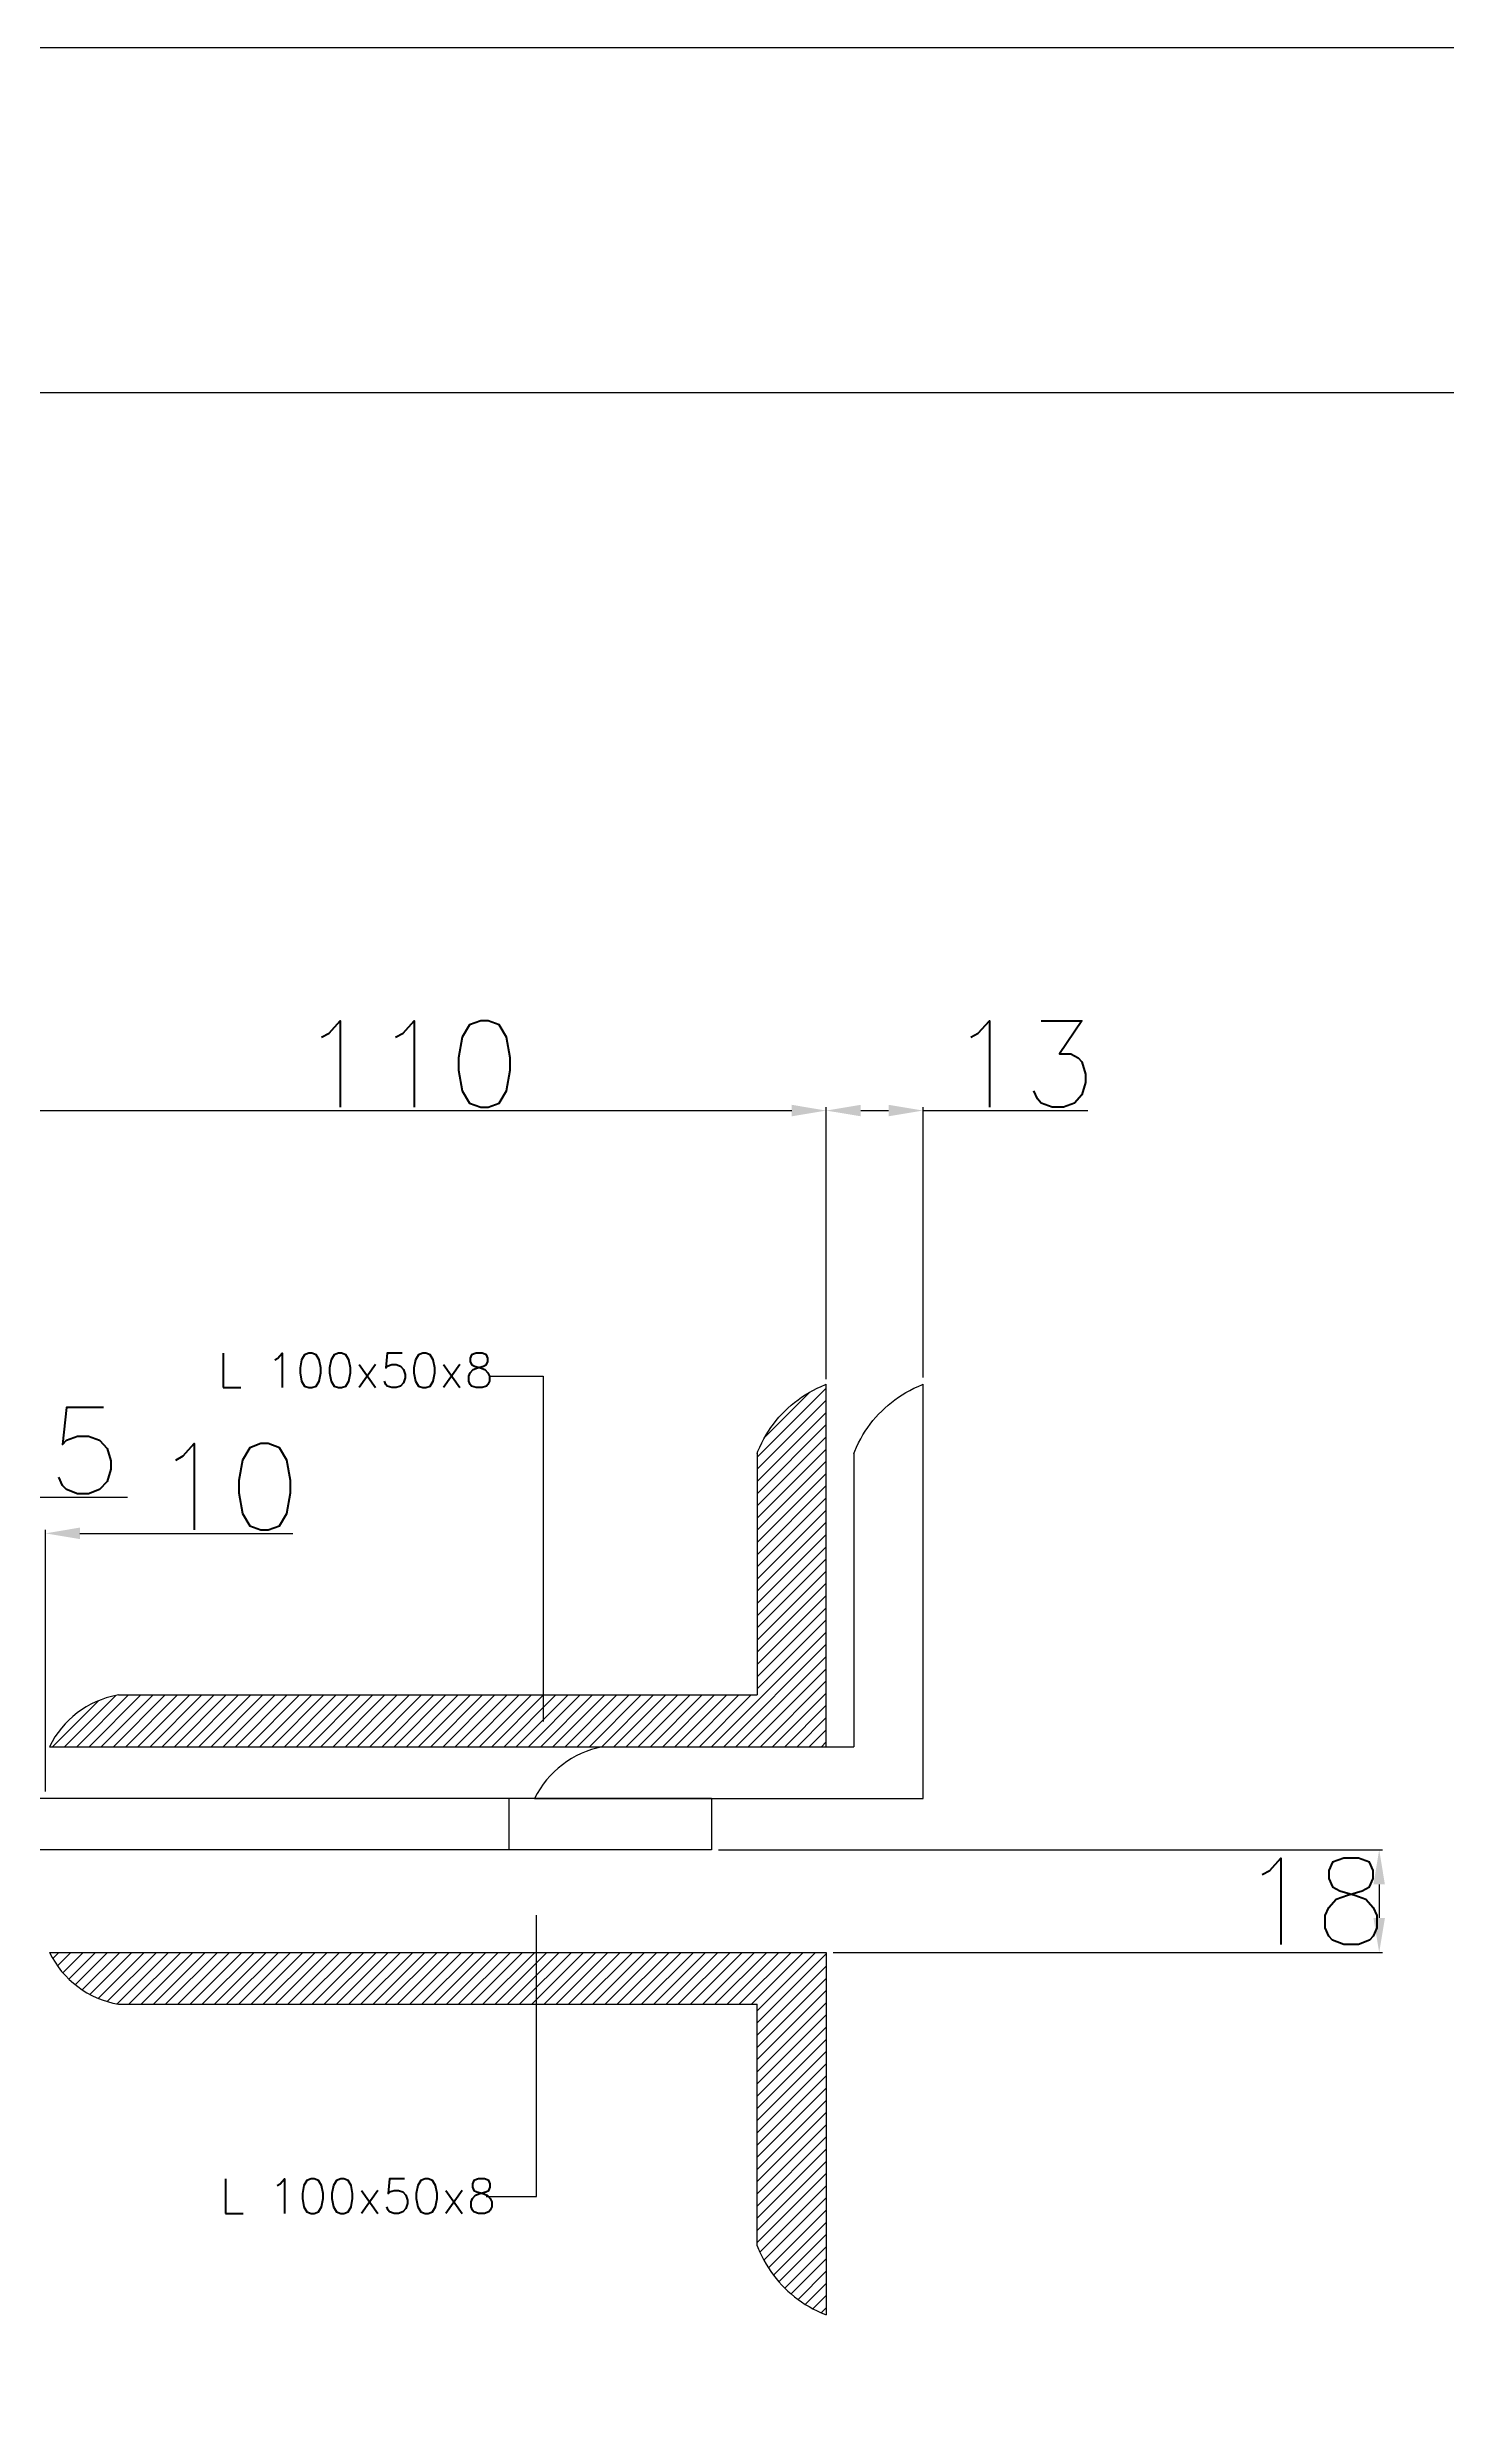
# Model space of a CAD drawing. Header units: metres. Extents: x 444 to 3227, y -3167 to -392.
# Drawn here: x 1203.1 to 1243.7, y -1892.2 to -1823.5 of the extents above; entities that cross this region are included whole.
import ezdxf

# ---------------------------------------------------------------- set-up
doc = ezdxf.new("R2010")
doc.units = ezdxf.units.M
doc.layers.get('DEFPOINTS').update_dxf_attribs({"linetype": 'CONTINUOUS'})
for name, color, linetype in [('BANGUNAN', 7, 'CONTINUOUS'), ('DIMENSI', 7, 'CONTINUOUS'), ('KOP', 7, 'CONTINUOUS'), ('TEX', 7, 'CONTINUOUS')]:
    doc.layers.add(name, color=color, linetype=linetype)
doc.styles.get("Standard").update_dxf_attribs({"font": 'Simplex.shx', "height": 2.5})
doc.dimstyles.new('Skala 50', dxfattribs={"dimtxt": 0.2, "dimasz": 1, "dimexe": 0.1, "dimexo": 0.2, "dimgap": 0.1, "dimtad": 3, "dimtih": 1, "dimtoh": 1, "dimlfac": 0.5, "dimzin": 0, "dimdsep": 46, "dimtxsty": 'Standard', "dimcen": 0.05, "dimclrd": 8, "dimclre": 8, "dimclrt": 10, "dimadec": 0, "dimazin": 0, "dimtfac": 1, "dimtofl": 0, "dimtmove": 0, "dimatfit": 3, "dimfxl": 1, "dimtolj": 1, "dimtzin": 0, "dimarcsym": 0})

# ---------------------------------------------------------------- blocks, each defined once
blk = doc.blocks.new('*D416')
at = {"layer": 'DEFPOINTS', "color": 0}
for p in [(1225.696, -1854.323), (1225.696, -1862.253), (1201.609, -1875.747)]:
    blk.add_point(p, dxfattribs=at)
at = {"layer": 'DIMENSI', "color": 8, "lineweight": -2}
for p, q in [((1201.609, -1875.547), (1201.609, -1854.223)), ((1225.696, -1862.053), (1225.696, -1854.223)), ((1202.609, -1854.323), (1224.696, -1854.323))]:
    blk.add_line(p, q, dxfattribs=at)
at = {"layer": 'DIMENSI', "color": 8}
for points in [[(1202.609, -1854.156), (1202.609, -1854.489), (1201.609, -1854.323)], [(1224.696, -1854.156), (1224.696, -1854.489), (1225.696, -1854.323)]]:
    blk.add_solid(points, dxfattribs=at)
at = {"layer": 'DIMENSI', "color": 10, "insert": (1213.652, -1852.973), "char_height": 2.5, "attachment_point": 5}
blk.add_mtext('\\A1;110', dxfattribs=at)
blk = doc.blocks.new('*D417')
at = {"layer": 'DEFPOINTS', "color": 0}
for p in [(1228.5, -1854.323), (1225.696, -1862.31), (1228.5, -1862.253)]:
    blk.add_point(p, dxfattribs=at)
at = {"layer": 'DIMENSI', "color": 8, "lineweight": -2}
for p, q in [((1225.696, -1862.11), (1225.696, -1854.223)), ((1228.5, -1862.053), (1228.5, -1854.223)), ((1226.696, -1854.323), (1227.5, -1854.323)), ((1228.5, -1854.323), (1233.272, -1854.323))]:
    blk.add_line(p, q, dxfattribs=at)
at = {"layer": 'DIMENSI', "color": 8}
for points in [[(1226.696, -1854.156), (1226.696, -1854.489), (1225.696, -1854.323)], [(1227.5, -1854.156), (1227.5, -1854.489), (1228.5, -1854.323)]]:
    blk.add_solid(points, dxfattribs=at)
at = {"layer": 'DIMENSI', "color": 10, "insert": (1231.386, -1852.973), "char_height": 2.5, "attachment_point": 5}
blk.add_mtext('\\A1;13', dxfattribs=at)
blk = doc.blocks.new('*D418')
at = {"layer": 'DEFPOINTS', "color": 0}
for p in [(1222.373, -1875.747), (1225.696, -1878.719), (1241.713, -1878.719)]:
    blk.add_point(p, dxfattribs=at)
at = {"layer": 'DIMENSI', "color": 8, "lineweight": -2}
for p, q in [((1222.573, -1875.747), (1241.813, -1875.747)), ((1241.713, -1876.747), (1241.713, -1877.719)), ((1225.896, -1878.719), (1241.813, -1878.719))]:
    blk.add_line(p, q, dxfattribs=at)
at = {"layer": 'DIMENSI', "color": 8}
for points in [[(1241.546, -1876.747), (1241.879, -1876.747), (1241.713, -1875.747)], [(1241.546, -1877.719), (1241.879, -1877.719), (1241.713, -1878.719)]]:
    blk.add_solid(points, dxfattribs=at)
at = {"layer": 'DIMENSI', "color": 10, "insert": (1239.827, -1877.233), "char_height": 2.5, "attachment_point": 5}
blk.add_mtext('\\A1;18', dxfattribs=at)
blk = doc.blocks.new('*D419')
at = {"layer": 'DEFPOINTS', "color": 0}
for p in [(1196.634, -1865.525), (1190.34, -1874.255), (1196.634, -1878.719)]:
    blk.add_point(p, dxfattribs=at)
at = {"layer": 'DIMENSI', "color": 8, "lineweight": -2}
for p, q in [((1190.34, -1874.055), (1190.34, -1865.425)), ((1191.34, -1865.525), (1195.634, -1865.525)), ((1196.634, -1878.519), (1196.634, -1865.425)), ((1196.634, -1865.525), (1205.453, -1865.525))]:
    blk.add_line(p, q, dxfattribs=at)
at = {"layer": 'DIMENSI', "color": 8}
for points in [[(1191.34, -1865.358), (1191.34, -1865.691), (1190.34, -1865.525)], [(1195.634, -1865.358), (1195.634, -1865.691), (1196.634, -1865.525)]]:
    blk.add_solid(points, dxfattribs=at)
at = {"layer": 'DIMENSI', "color": 10, "insert": (1201.543, -1864.175), "char_height": 2.5, "attachment_point": 5}
blk.add_mtext('\\A1;37.5', dxfattribs=at)
blk = doc.blocks.new('*D420')
at = {"layer": 'DEFPOINTS', "color": 0}
for p in [(1201.609, -1866.574), (1201.609, -1874.255), (1203.079, -1874.255)]:
    blk.add_point(p, dxfattribs=at)
at = {"layer": 'DIMENSI', "color": 8, "lineweight": -2}
for p, q in [((1200.609, -1866.574), (1199.609, -1866.574)), ((1201.609, -1874.055), (1201.609, -1866.474)), ((1203.079, -1874.055), (1203.079, -1866.474)), ((1204.079, -1866.574), (1210.243, -1866.574))]:
    blk.add_line(p, q, dxfattribs=at)
at = {"layer": 'DIMENSI', "color": 8}
for points in [[(1200.609, -1866.407), (1200.609, -1866.741), (1201.609, -1866.574)], [(1204.079, -1866.407), (1204.079, -1866.741), (1203.079, -1866.574)]]:
    blk.add_solid(points, dxfattribs=at)
at = {"layer": 'DIMENSI', "color": 10, "insert": (1208.357, -1865.224), "char_height": 2.5, "attachment_point": 5}
blk.add_mtext('\\A1;10', dxfattribs=at)

msp = doc.modelspace()

# ---------------------------------------------------------------- hatches: boundary and pattern name
at = {"layer": 'BANGUNAN'}
h = msp.add_hatch(dxfattribs=at)
h.set_pattern_fill('ANSI31', color=1, scale=2, style=0)
h.set_pattern_definition([(45, (663.18418, -2360.1749), (-0.176776695, 0.176776695), [])])
h.paths.add_polyline_path([(1225.69574, -1872.7555), (1225.69574, -1868.0055), (1223.69574, -1868.0055), (1223.69574, -1871.2555), (1205.19574, -1871.2555, 0.24035639), (1203.19574, -1872.7555)])
h.paths.add_polyline_path([(1223.69574, -1867.2555), (1223.69574, -1868.0055), (1225.69574, -1868.0055), (1225.69574, -1867.2555)])
h.paths.add_polyline_path([(1223.69574, -1866.5055), (1223.69574, -1867.2555), (1225.69574, -1867.2555), (1225.69574, -1866.5055)])
h.paths.add_polyline_path([(1225.69574, -1866.5055), (1225.69574, -1862.2555, 0.21225923), (1223.69574, -1864.2555), (1223.69574, -1866.5055)])
h = msp.add_hatch(dxfattribs=at)
h.set_pattern_fill('ANSI31', color=1, scale=2, style=0)
h.set_pattern_definition([(45, (663.18418, -2363.13824), (-0.176776695, 0.176776695), [])])
h.paths.add_polyline_path([(1203.19574, -1878.71883, 0.24035639), (1205.19574, -1880.21883), (1223.69574, -1880.21883), (1223.69574, -1883.46883), (1225.69574, -1883.46883), (1225.69574, -1878.71883)])
h.paths.add_polyline_path([(1225.69574, -1884.21883), (1225.69574, -1883.46883), (1223.69574, -1883.46883), (1223.69574, -1884.21883)])
h.paths.add_polyline_path([(1225.69574, -1884.96883), (1225.69574, -1884.21883), (1223.69574, -1884.21883), (1223.69574, -1884.96883)])
h.paths.add_polyline_path([(1223.69574, -1884.96883), (1223.69574, -1887.21883, 0.21225923), (1225.69574, -1889.21883), (1225.69574, -1884.96883)])

# ---------------------------------------------------------------- linework, layer by layer
at = {"layer": 'BANGUNAN', "color": 2}
for p, q in [((1223.69574, -1864.2555), (1223.69574, -1871.2555)), ((1226.50025, -1864.2555), (1226.50025, -1872.7555)), ((1223.69574, -1887.21883), (1223.69574, -1880.21883))]:
    msp.add_line(p, q, dxfattribs=at)
at = {"layer": 'BANGUNAN', "color": 2, "linetype": 'ByBlock', "ltscale": 0.5}
for p, q in [((1205.19574, -1871.2555), (1223.69574, -1871.2555)), ((1203.19574, -1872.7555), (1225.69574, -1872.7555)), ((1219.25025, -1872.7555), (1226.50025, -1872.7555)), ((1217.25025, -1874.2555), (1228.50025, -1874.2555)), ((1203.19574, -1878.71883), (1225.69574, -1878.71883)), ((1205.19574, -1880.21883), (1223.69574, -1880.21883))]:
    msp.add_line(p, q, dxfattribs=at)
at = {"layer": 'DIMENSI', "color": 2}
for p, q in [((1225.08901, -1862.55968), (1225.19917, -1862.49306)), ((1225.19917, -1862.49306), (1225.31285, -1862.42997)), ((1225.31285, -1862.42997), (1225.43017, -1862.3705)), ((1225.43017, -1862.3705), (1225.55125, -1862.31481)), ((1225.55125, -1862.31481), (1225.67627, -1862.26305)), ((1225.67627, -1862.26305), (1225.69574, -1862.2531)), ((1225.69574, -1872.7555), (1225.69574, -1862.2531)), ((1227.89352, -1862.55968), (1228.00368, -1862.49306)), ((1228.00368, -1862.49306), (1228.11736, -1862.42997)), ((1228.11736, -1862.42997), (1228.23468, -1862.3705)), ((1228.23468, -1862.3705), (1228.35576, -1862.31481)), ((1228.35576, -1862.31481), (1228.48078, -1862.26305)), ((1228.48078, -1862.26305), (1228.50025, -1862.2531)), ((1228.50025, -1874.2555), (1228.50025, -1862.2531)), ((1224.24535, -1863.30701), (1224.32629, -1863.21117)), ((1224.32629, -1863.21117), (1224.41042, -1863.11853)), ((1224.41042, -1863.11853), (1224.49774, -1863.02906)), ((1224.49774, -1863.02906), (1224.58822, -1862.94277)), ((1224.58822, -1862.94277), (1224.68189, -1862.85967)), ((1224.68189, -1862.85967), (1224.77876, -1862.77976)), ((1224.77876, -1862.77976), (1224.87887, -1862.70309)), ((1224.87887, -1862.70309), (1224.98227, -1862.62971)), ((1224.98227, -1862.62971), (1225.08901, -1862.55968)), ((1227.04987, -1863.30701), (1227.1308, -1863.21117)), ((1227.1308, -1863.21117), (1227.21494, -1863.11853)), ((1227.21494, -1863.11853), (1227.30225, -1863.02906)), ((1227.30225, -1863.02906), (1227.39273, -1862.94277)), ((1227.39273, -1862.94277), (1227.4864, -1862.85967)), ((1227.4864, -1862.85967), (1227.58328, -1862.77976)), ((1227.58328, -1862.77976), (1227.68339, -1862.70309)), ((1227.68339, -1862.70309), (1227.78678, -1862.62971)), ((1227.78678, -1862.62971), (1227.89352, -1862.55968)), ((1223.82947, -1863.95178), (1223.89011, -1863.83565)), ((1223.89011, -1863.83565), (1223.95435, -1863.72311)), ((1223.95435, -1863.72311), (1224.02207, -1863.61406)), ((1224.02207, -1863.61406), (1224.0932, -1863.50841)), ((1224.0932, -1863.50841), (1224.16764, -1863.40607)), ((1224.16764, -1863.40607), (1224.24535, -1863.30701)), ((1226.63398, -1863.95178), (1226.69462, -1863.83565)), ((1226.69462, -1863.83565), (1226.75886, -1863.72311)), ((1226.75886, -1863.72311), (1226.82659, -1863.61406)), ((1226.82659, -1863.61406), (1226.89771, -1863.50841)), ((1226.89771, -1863.50841), (1226.97215, -1863.40607)), ((1226.97215, -1863.40607), (1227.04987, -1863.30701)), ((1223.69574, -1864.2555), (1223.7195, -1864.19537)), ((1223.7195, -1864.19537), (1223.77254, -1864.07164)), ((1223.77254, -1864.07164), (1223.82947, -1863.95178)), ((1223.82947, -1863.95178), (1223.82947, -1863.95178)), ((1226.50025, -1864.2555), (1226.52401, -1864.19537)), ((1226.52401, -1864.19537), (1226.57706, -1864.07164)), ((1226.57706, -1864.07164), (1226.63398, -1863.95178)), ((1226.63398, -1863.95178), (1226.63398, -1863.95178)), ((1205.19574, -1871.2555), (1205.15449, -1871.26298)), ((1222.37306, -1874.2555), (1190.34026, -1874.2555)), ((1216.49952, -1874.25517), (1216.49952, -1875.74669)), ((1222.37306, -1874.2555), (1222.37306, -1875.74702)), ((1222.37306, -1875.74702), (1190.34026, -1875.74702)), ((1225.69574, -1878.71883), (1225.69574, -1889.2152)), ((1223.77254, -1887.40269), (1223.82947, -1887.52255)), ((1223.82947, -1887.52255), (1223.89011, -1887.63868)), ((1223.89011, -1887.63868), (1223.95435, -1887.75121)), ((1223.95435, -1887.75121), (1224.02207, -1887.86027)), ((1224.02207, -1887.86027), (1224.0932, -1887.96592)), ((1224.0932, -1887.96592), (1224.16764, -1888.06825)), ((1224.16764, -1888.06825), (1224.24535, -1888.16732)), ((1224.24535, -1888.16732), (1224.32629, -1888.26316)), ((1224.32629, -1888.26316), (1224.41042, -1888.3558)), ((1224.41042, -1888.3558), (1224.49774, -1888.44527)), ((1224.49774, -1888.44527), (1224.58822, -1888.53156)), ((1224.58822, -1888.53156), (1224.68189, -1888.61466)), ((1224.68189, -1888.61466), (1224.77876, -1888.69457)), ((1224.77876, -1888.69457), (1224.87887, -1888.77123)), ((1224.87887, -1888.77123), (1224.98227, -1888.84462)), ((1224.98227, -1888.84462), (1225.08901, -1888.91465)), ((1225.08901, -1888.91465), (1225.19917, -1888.98127)), ((1225.19917, -1888.98127), (1225.31285, -1889.04436)), ((1225.31285, -1889.04436), (1225.43017, -1889.10383)), ((1225.43017, -1889.10383), (1225.55125, -1889.15952)), ((1225.55125, -1889.15952), (1225.67627, -1889.21128)), ((1225.67627, -1889.21128), (1225.69574, -1889.2152))]:
    msp.add_line(p, q, dxfattribs=at)
for centre, radius, start, end in [((1205.66579, -1873.96557), 2.75053, 100.7130834, 153.899976), ((1219.7203, -1875.46557), 2.75053, 100.7130834, 153.899976), ((1205.66579, -1877.50876), 2.75053, 206.100024, 260.1601807), ((1226.94522, -1885.96935), 3.48143, 201.0326011, 204.3123926)]:
    msp.add_arc(centre, radius, start, end, dxfattribs=at)
at = {"layer": 'KOP', "color": 9}
msp.add_lwpolyline([(1295.44967, -1823.51517), (1295.44967, -2417.51517), (454.44967, -2417.51517), (454.44967, -1823.51517)], close=True, dxfattribs=at)
at = {"layer": 'KOP', "color": 130}
msp.add_lwpolyline([(504.44967, -2407.51517), (504.44967, -1833.51517), (1285.44967, -1833.51517), (1285.44967, -2407.51517)], close=True, dxfattribs=at)
at = {"layer": 'TEX', "color": 2}
for p, q in [((1215.97518, -1862.01829), (1217.50095, -1862.01829)), ((1217.50095, -1862.01829), (1217.50095, -1862.6147)), ((1217.50095, -1862.6147), (1217.50095, -1872.02487)), ((1217.30194, -1885.78598), (1217.30194, -1877.63492)), ((1215.84251, -1885.78598), (1217.30194, -1885.78598))]:
    msp.add_line(p, q, dxfattribs=at)

# ---------------------------------------------------------------- texts
for p in [(1208.05451, -1862.35224), (1208.12198, -1886.27842)]:
    msp.add_text('L 100x50x8', height=1, dxfattribs=at).set_placement(p)

# ---------------------------------------------------------------- dimensions: what is measured, and where the dimension line sits
at = {"layer": 'DIMENSI', "color": 2}
for base, p1, p2, text, picture, middle in [((1225.69574, -1854.32279), (1201.6089, -1875.74702), (1225.69574, -1862.2531), '110', '*D416', (1213.65232, -1852.97279)), ((1228.50025, -1854.32279), (1225.69574, -1862.31007), (1228.50025, -1862.2531), '13', '*D417', (1231.38596, -1852.97279)), ((1196.63389, -1865.52462), (1190.34026, -1874.2555), (1196.63389, -1878.71883), '37.5', '*D419', (1201.54342, -1864.17462))]:
    dim = msp.add_linear_dim(base=base, p1=p1, p2=p2, text=text, dimstyle='Skala 50', dxfattribs=at)
    dim.commit()
    dim.dimension.update_dxf_attribs({"geometry": picture, "text_midpoint": middle})
dim = msp.add_linear_dim(base=(1201.6089, -1866.57398), p1=(1203.07857, -1874.2555), p2=(1201.6089, -1874.2555), text='10', dimstyle='Skala 50', dxfattribs=at)
dim.commit()
dim.dimension.update_dxf_attribs({"geometry": '*D420', "text_midpoint": (1208.35726, -1866.57398), "dimtype": 160})
dim = msp.add_linear_dim(base=(1241.71276, -1878.71883), p1=(1222.37306, -1875.74702), p2=(1225.69574, -1878.71883), angle=90, text='18', dimstyle='Skala 50', dxfattribs=at)
dim.commit()
dim.dimension.update_dxf_attribs({"geometry": '*D418', "text_midpoint": (1239.82704, -1877.23293)})

doc.saveas('drawing.dxf')
